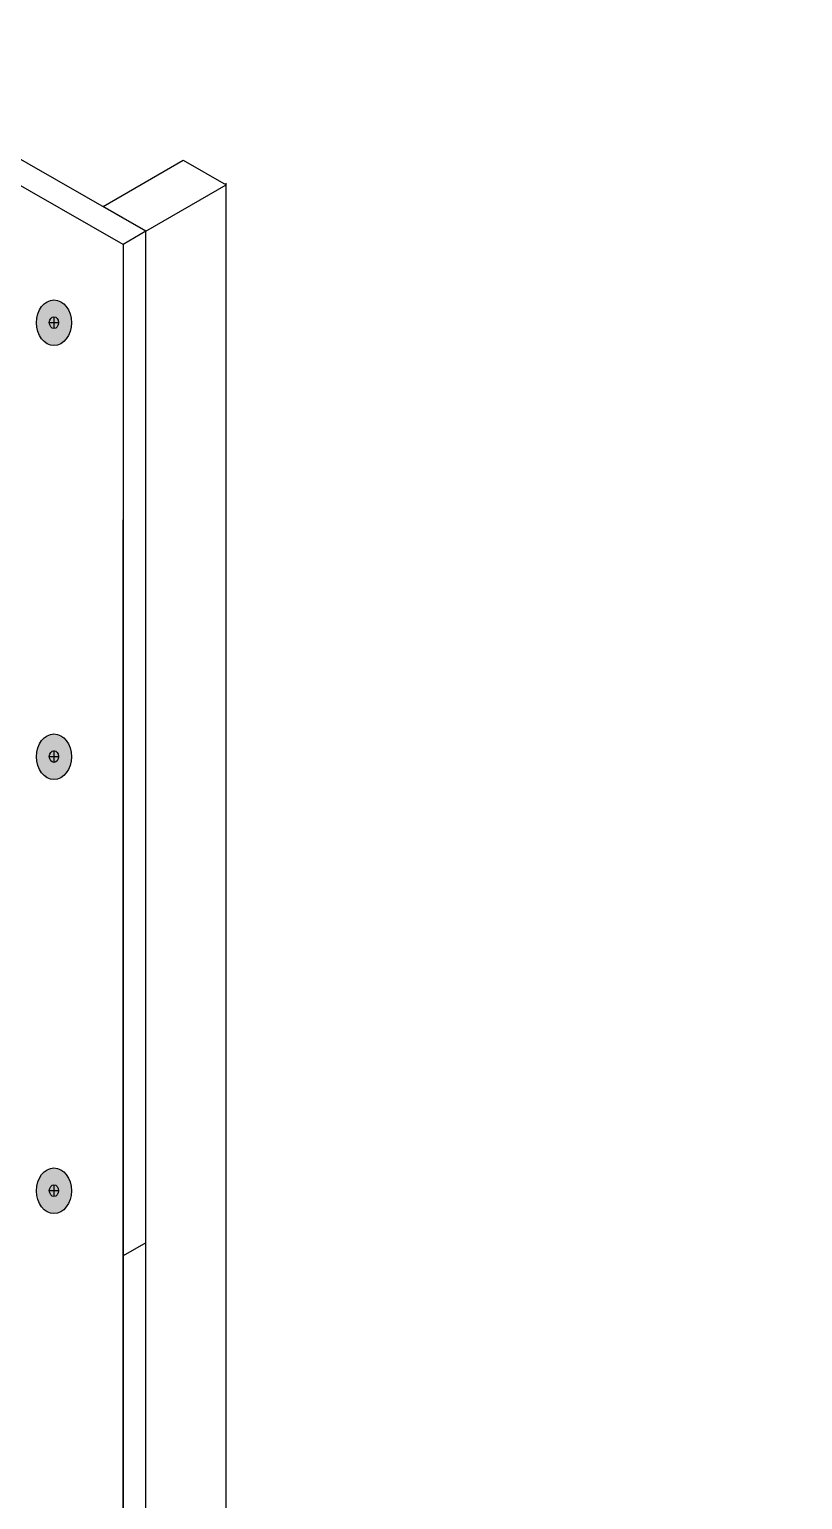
# Model space of a CAD drawing. Header units: inches. Extents: x -26 to 76, y -16 to 22.
# Drawn here: x 40.81 to 43.065, y -4.896 to -0.612 of the extents above; entities that cross this region are included whole.
import ezdxf

# ---------------------------------------------------------------- set-up
doc = ezdxf.new("R2010")
doc.units = ezdxf.units.IN
doc.header["$MEASUREMENT"] = 0
doc.layers.add('G-ANNO-TTLB', color=7, linetype='Continuous', lineweight=0)
doc.layers.add('TYVEK', color=7, linetype='Continuous', lineweight=0)

msp = doc.modelspace()

# ---------------------------------------------------------------- hatches: boundary and pattern name
at = {"layer": 'G-ANNO-TTLB', "true_color": 0xff00ff, "transparency": 33554687}
h = msp.add_hatch(color=6, dxfattribs=at)
edge = h.paths.add_edge_path()
edge.add_spline(control_points=[(71.2273, -15.1345), (71.2273, -15.1345), (30.5273, -15.1345), (30.5273, -15.1345), (30.5273, -15.1345), (30.5273, 19.0008), (30.5273, 19.0008), (30.5273, 19.0008), (71.2273, 19.0008), (71.2273, 19.0008), (71.2273, 19.0008), (71.2273, -15.1345), (71.2273, -15.1345)], knot_values=[0, 0, 0, 0, 1, 1, 1, 2, 2, 2, 3, 3, 3, 4, 4, 4, 4], degree=3, periodic=0)
edge = h.paths.add_edge_path()
edge.add_spline(control_points=[(30.6523, 18.8757), (30.6523, 18.8757), (30.6523, -15.0095), (30.6523, -15.0095), (30.6523, -15.0095), (71.1023, -15.0095), (71.1023, -15.0095), (71.1023, -15.0095), (71.1023, 18.8757), (71.1023, 18.8757), (71.1023, 18.8757), (30.6523, 18.8757), (30.6523, 18.8757)], knot_values=[0, 0, 0, 0, 1, 1, 1, 2, 2, 2, 3, 3, 3, 4, 4, 4, 4], degree=3, periodic=0)
edge.add_line((30.6523, 18.8757), (30.6523, 18.8757))
at = {"layer": 'TYVEK', "true_color": 0x003b71, "transparency": 33554687}
h = msp.add_hatch(color=156, dxfattribs=at)
h.dxf.hatch_style = 2
edge = h.paths.add_edge_path()
edge.add_ellipse((40.8817, -1.4664), major_axis=(0, 0.0664), ratio=0.766948, start_angle=0, end_angle=360)
h = msp.add_hatch(color=156, dxfattribs=at)
h.dxf.hatch_style = 2
edge = h.paths.add_edge_path()
edge.add_ellipse((40.8817, -2.731), major_axis=(0, 0.0664), ratio=0.766948, start_angle=0, end_angle=360)
h = msp.add_hatch(color=156, dxfattribs=at)
h.dxf.hatch_style = 2
edge = h.paths.add_edge_path()
edge.add_ellipse((40.8817, -3.996), major_axis=(0, 0.0664), ratio=0.766948, start_angle=0, end_angle=360)

# ---------------------------------------------------------------- linework, layer by layer
at = {"layer": 'G-ANNO-TTLB'}
for points in [[(71.2273, -15.1345), (71.2273, -15.1345), (30.5273, -15.1345), (30.5273, -15.1345), (30.5273, -15.1345), (30.5273, 19.0008), (30.5273, 19.0008), (30.5273, 19.0008), (71.2273, 19.0008), (71.2273, 19.0008), (71.2273, 19.0008), (71.2273, -15.1345), (71.2273, -15.1345)], [(30.6523, 18.8757), (30.6523, 18.8757), (30.6523, -15.0095), (30.6523, -15.0095), (30.6523, -15.0095), (71.1023, -15.0095), (71.1023, -15.0095), (71.1023, -15.0095), (71.1023, 18.8757), (71.1023, 18.8757), (71.1023, 18.8757), (30.6523, 18.8757), (30.6523, 18.8757)]]:
    msp.add_open_spline(points, degree=3, knots=[0, 0, 0, 0, 1, 1, 1, 2, 2, 2, 3, 3, 3, 4, 4, 4, 4], dxfattribs=at)
at = {"layer": 'TYVEK', "color": 2, "lineweight": 25, "true_color": 0xffff00}
for p, q in [((41.1501, -1.1994), (37.4158, 0.9329)), ((41.1501, -1.1994), (41.0833, -1.2381)), ((41.1501, -7.0951), (41.1501, -1.1994)), ((41.1501, -4.1473), (41.0833, -4.1859))]:
    msp.add_line(p, q, dxfattribs=at)
at = {"layer": 'TYVEK', "color": 18, "lineweight": 25, "true_color": 0x000000}
for q in [(37.349, 0.8943), (41.0833, -7.1338)]:
    msp.add_line((41.0833, -1.2381), q, dxfattribs=at)
at = {"layer": 'TYVEK', "color": 33, "lineweight": 25, "true_color": 0xcc9966}
for p, q in [((41.1501, -1.1994), (41.3835, -1.0644)), ((41.3835, -6.9557), (41.3835, -1.06))]:
    msp.add_line(p, q, dxfattribs=at)
at = {"layer": 'TYVEK', "color": 252, "lineweight": 25, "true_color": 0x848484}
for p, q in [((40.8817, -1.4489), (40.8817, -1.4831)), ((40.8681, -1.466), (40.8952, -1.466)), ((41.0833, -7.1338), (41.0833, -2.0407)), ((40.8681, -2.7306), (40.8952, -2.7306)), ((40.8817, -2.7134), (40.8817, -2.7477)), ((40.8817, -3.9784), (40.8817, -4.0127)), ((40.8681, -3.9956), (40.8952, -3.9956))]:
    msp.add_line(p, q, dxfattribs=at)
at = {"layer": 'TYVEK', "color": 33, "lineweight": 25, "true_color": 0xcc9966}
msp.add_lwpolyline([(41.1502, -1.1995), (41.0251, -1.1277), (41.2585, -0.9927), (41.3835, -1.0644)], dxfattribs=at)
at = {"layer": 'TYVEK', "color": 18, "lineweight": 25, "true_color": 0x000000}
for centre in [(40.8817, -1.4664), (40.8817, -2.731), (40.8817, -3.996)]:
    msp.add_ellipse(centre, major_axis=(0, 0.0664), ratio=0.766948, dxfattribs=at)
at = {"layer": 'TYVEK', "color": 252, "lineweight": 25, "true_color": 0x848484}
for centre in [(40.8817, -1.466), (40.8817, -2.7306), (40.8817, -3.9956)]:
    msp.add_ellipse(centre, major_axis=(0, 0.0171), ratio=0.788846, dxfattribs=at)

doc.saveas('drawing.dxf')
